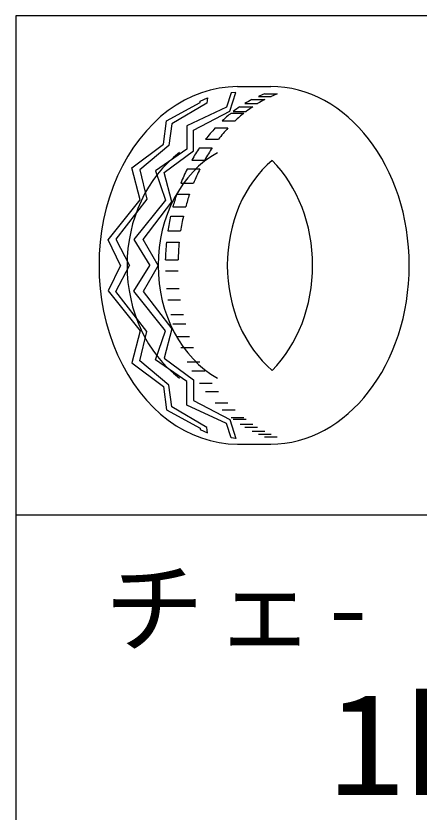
# Model space of a CAD drawing. Units: millimetres, scale not verified. Extents: x 40000 to 680000, y 20000 to 380000.
# Drawn here: x 199030 to 206309, y 335108 to 349469 of the extents above; entities that cross this region are included whole.
import ezdxf
from ezdxf.enums import TextEntityAlignment as Align

# ---------------------------------------------------------------- set-up
doc = ezdxf.new("R2010")
doc.units = ezdxf.units.MM
doc.header["$LTSCALE"] = 1000
doc.layers.add('M-STR-STRC', color=7, linetype='Continuous', lineweight=25)
doc.styles.add('ＭＳ ゴシック', font='')
doc.styles.get('ＭＳ ゴシック').set_extended_font_data('MS Gothic')

msp = doc.modelspace()

# ---------------------------------------------------------------- linework, layer by layer
at = {"layer": 'M-STR-STRC'}
for p, q in [((217030, 349469), (199030, 349469)), ((199030, 349469), (199030, 334469)), ((203031, 348194), (203630, 348194)), ((203031, 348194), (203630, 348194)), ((203409, 348016), (203639, 348016)), ((203518, 348061), (203748, 348061)), ((203163, 347887), (203393, 347887)), ((203293, 347960), (203523, 347960)), ((202916, 347715), (203147, 347715)), ((202954, 347744), (203184, 347744)), ((203076, 347832), (203306, 347832)), ((202756, 347577), (202986, 347577)), ((202627, 347448), (202858, 347448)), ((202455, 347244), (202685, 347244)), ((202345, 347092), (202576, 347092)), ((202207, 346870), (202438, 346870)), ((202121, 346708), (202352, 346708)), ((202007, 346452), (202237, 346452)), ((201933, 346252), (202163, 346252)), ((201865, 346025), (202095, 346025)), ((201824, 345858), (202054, 345858)), ((201774, 345591), (202004, 345591)), ((201748, 345385), (201978, 345385)), ((201728, 345070), (201958, 345070)), ((201728, 344869), (201958, 344869)), ((201748, 344553), (201978, 344553)), ((201774, 344348), (202004, 344348)), ((201824, 344081), (202054, 344081)), ((201865, 343914), (202095, 343914)), ((201933, 343687), (202163, 343687)), ((202007, 343487), (202237, 343487)), ((202121, 343231), (202352, 343231)), ((202207, 343069), (202438, 343069)), ((202345, 342847), (202576, 342847)), ((202455, 342695), (202685, 342695)), ((202627, 342491), (202858, 342491)), ((202756, 342362), (202986, 342362)), ((202916, 342223), (203147, 342223)), ((202954, 342194), (203184, 342194)), ((203076, 342107), (203306, 342107)), ((203163, 342052), (203393, 342052)), ((203293, 341979), (203523, 341979)), ((203409, 341922), (203639, 341922)), ((203518, 341877), (203748, 341877)), ((203031, 341745), (203630, 341745)), ((203031, 341745), (203630, 341745)), ((199030, 340469), (217030, 340469))]:
    msp.add_line(p, q, dxfattribs=at)
for points in [[(200916, 344969), (200693, 345430), (201271, 346150), (201123, 346726), (201697, 347153), (201749, 347577), (202357, 347907), (202357, 347930), (202491, 347990), (202475, 347897), (201842, 347522), (201791, 347132), (201266, 346692), (201396, 346162), (200831, 345440), (201078, 344969)], [(201597, 344969), (201326, 345438), (201842, 346114), (201704, 346642), (202235, 347036), (202235, 347407), (202890, 347750), (203001, 348090), (202915, 348080), (202832, 347825), (202114, 347488), (202118, 347065), (201549, 346672), (201733, 346148), (201157, 345436), (201445, 344969)], [(200916, 344969), (200693, 344508), (201271, 343788), (201123, 343213), (201697, 342786), (201749, 342362), (202357, 342032), (202357, 342008), (202491, 341948), (202475, 342042), (201842, 342417), (201791, 342806), (201266, 343247), (201396, 343777), (200831, 344499), (201078, 344969)], [(201597, 344969), (201326, 344501), (201842, 343825), (201704, 343297), (202235, 342903), (202235, 342532), (202890, 342189), (203001, 341849), (202915, 341859), (202832, 342114), (202114, 342450), (202118, 342874), (201549, 343266), (201733, 343791), (201157, 344503), (201445, 344969)]]:
    msp.add_lwpolyline(points, dxfattribs=at)
for centre, major_axis, ratio, start_param, end_param in [((203031, 344969), (0, 3225), 0.77547, 6.283185, 9.424778), ((203031, 344969), (0, 3225), 0.77547, 6.283185, 9.424778), ((203630, 344969), (0, 3225), 0.77547, 3.141593, 6.283185), ((203630, 344969), (0, 3225), 0.77547, 3.141593, 6.283185), ((204227, 344969), (0, 3225), 0.77547, 0.287667, 0.333409), ((204458, 344969), (0, 3225), 0.77547, 0.287667, 0.333409), ((204227, 344969), (0, 3225), 0.77547, 0.383146, 0.439885), ((204458, 344969), (0, 3225), 0.77547, 0.383146, 0.439885), ((204227, 344969), (0, 3225), 0.77547, 0.551838, 0.629065), ((204227, 344969), (0, 3225), 0.77547, 0.478496, 0.534373), ((204458, 344969), (0, 3225), 0.77547, 0.551838, 0.629065), ((204458, 344969), (0, 3225), 0.77547, 0.478496, 0.534373), ((204227, 344969), (0, 3225), 0.77547, 0.694268, 0.787764), ((204458, 344969), (0, 3225), 0.77547, 0.694268, 0.787764), ((203072, 344969), (0, -2409), 0.844732, 3.707534, 5.717244), ((203417, 344969), (0, -2229), 0.816644, 3.56389, 5.860888), ((204227, 344969), (0, 3225), 0.77547, 0.852201, 0.940483), ((204458, 344969), (0, 3225), 0.77547, 0.852201, 0.940483), ((204667, 344969), (0, -2276), 0.79973, 3.729556, 5.695222), ((202388, 344969), (0, 2452), 0.815092, 3.829861, 5.594917), ((204227, 344969), (0, 3225), 0.77547, 1.001469, 1.093074), ((204458, 344969), (0, 3225), 0.77547, 1.001469, 1.093074), ((204227, 344969), (0, 3225), 0.77547, 1.161878, 1.237398), ((204458, 344969), (0, 3225), 0.77547, 1.161878, 1.237398), ((204227, 344969), (0, 3225), 0.77547, 1.291544, 1.376956), ((204458, 344969), (0, 3225), 0.77547, 1.291544, 1.376956), ((204227, 344969), (0, 3225), 0.77547, 1.441412, 1.539534), ((204458, 344969), (0, 3225), 0.77547, 1.441412, 1.539534)]:
    msp.add_ellipse(centre, major_axis=major_axis, ratio=ratio, start_param=start_param, end_param=end_param, dxfattribs=at)

# ---------------------------------------------------------------- texts
at = {"layer": 'M-STR-STRC', "style": 'ＭＳ ゴシック'}
for s, p in [('チ', (201530, 337732)), ('ェ', (203523, 337727)), ('-', (205030, 337732))]:
    msp.add_text(s, height=1320, dxfattribs=at).set_placement(p, align=Align.BOTTOM_CENTER)
at = {"layer": 'M-STR-STRC', "style": 'ＭＳ ゴシック', "width": 1.1}
msp.add_text('1km', height=1833, dxfattribs=at).set_placement((206732, 334868), align=Align.BOTTOM_CENTER)

doc.saveas('drawing.dxf')
